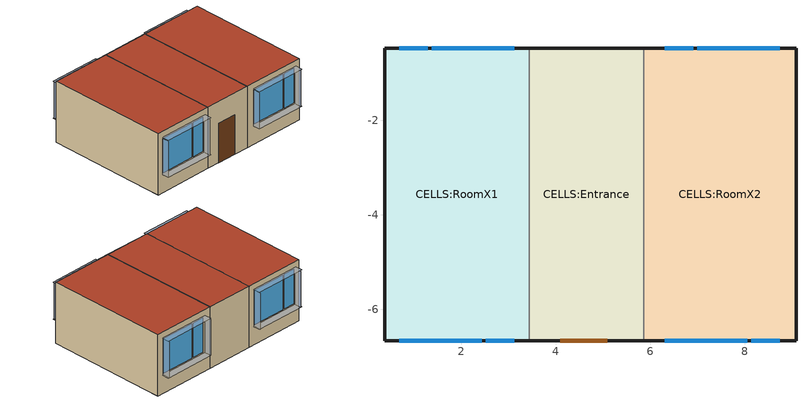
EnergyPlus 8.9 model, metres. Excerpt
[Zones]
CELLS:RoomX1
 floor outside (CELLS_Extarnal_Floor): 3.45,-6.67 0.38,-6.67 0.38,-0.48 3.45,-0.48 z1.4
 wall outside (CELLS_External_Wall_Room2): 3.45,-0.48 0.38,-0.48 0.38,-6.67 3.45,-6.67 z1.4:4.5
 wall to CELLS:Entrance (SLL_Partition_7O3_Gypsum): 3.45,-6.67 3.45,-0.48 z1.4:4.5
 window (1001): 1.3,-0.48 0.69,-0.48 / 3.13,-0.48 1.38,-0.48 / 2.52,-6.67 3.13,-6.67 / 0.69,-6.67 2.44,-6.67 z2.4:4.15
 roof outside (CELLS_Roof): 0.38,-6.67 3.45,-6.67 3.45,-0.48 0.38,-0.48 z4.5
CELLS:Entrance
 floor outside (CELLS_Extarnal_Floor): 5.86,-6.67 3.45,-6.67 3.45,-0.48 5.86,-0.48 z1.4
 wall outside (CELLS_External_Wall_Room2): 5.86,-0.48 3.45,-0.48 / 3.45,-6.67 5.86,-6.67 z1.4:4.5
 wall to CELLS:RoomX2 (SLL_Partition_7O3_Gypsum): 5.86,-6.67 5.86,-0.48 z1.4:4.5
 door (Wooden door): 4.1,-6.67 5.09,-6.67 z1.4:3.4
 roof outside (CELLS_Roof): 3.45,-6.67 5.86,-6.67 5.86,-0.48 3.45,-0.48 z4.5
CELLS:RoomX2
 floor outside (CELLS_Extarnal_Floor): 9.09,-6.67 5.86,-6.67 5.86,-0.48 9.09,-0.48 z1.4
 wall outside (CELLS_External_Wall_Room2): 5.86,-6.67 9.09,-6.67 9.09,-0.48 5.86,-0.48 z1.4:4.5
 window (1001): 6.92,-0.48 6.31,-0.48 / 8.75,-0.48 7,-0.48 / 8.14,-6.67 8.75,-6.67 / 6.31,-6.67 8.06,-6.67 z2.4:4.15
 roof outside (CELLS_Roof): 5.86,-6.67 9.09,-6.67 9.09,-0.48 5.86,-0.48 z4.5
shading: 0.6,-7.05 0.6,-6.67 / 3.17,-7.05 3.17,-6.67 / 6.22,-7.05 6.22,-6.67 / 8.79,-7.05 8.79,-6.67 / 0.65,-0.1 0.65,-0.48 / 3.17,-0.48 3.17,-0.1 / 6.22,-0.48 6.22,-0.1 / 8.79,-0.48 8.79,-0.1 z2.36:4.19; 3.22,-6.67 0.6,-6.67 0.6,-7.05 3.22,-7.05 z4.24; 3.22,-6.67 0.6,-6.67 0.6,-7.05 3.22,-7.05 z2.36; 8.84,-6.67 6.22,-6.67 6.22,-7.05 8.84,-7.05 z4.24; 8.84,-6.67 6.22,-6.67 6.22,-7.05 8.84,-7.05 z2.36; 3.22,-0.1 0.6,-0.1 0.6,-0.48 3.22,-0.48 z4.24; 3.22,-0.1 0.6,-0.1 0.6,-0.48 3.22,-0.48 z2.36; 6.22,-0.48 8.84,-0.48 8.84,-0.1 6.22,-0.1 z4.24; 6.22,-0.48 8.84,-0.48 8.84,-0.1 6.22,-0.1 z2.36
[Site:Location]
Fribourg (O1-O1:31-12)  (01-01:31-12): Latitude=46.25; Longitude=6.13; Time Zone=1; Elevation {m}=416
[Site:GroundTemperature:BuildingSurface]
18, 18, 18, 18, 18, 18, 18, 18, 18, 18, 18, 18
[Site:GroundTemperature:Deep]
14, 14, 14, 14, 14, 14, 14, 14, 14, 14, 14, 14
[Site:GroundTemperature:Shallow]
14, 14, 14, 14, 14, 14, 14, 14, 14, 14, 14, 14
[Site:GroundTemperature:FCfactorMethod]
January FCfactorMethod ground temperature {C}=7.2; Februry FCfactorMethod ground temperature {C}=5.4; March FCfactorMethod ground temperature {C}=4.7; April FCfactorMethod ground temperature {C}=5.4; May FCfactorMethod ground temperature {C}=7.2; June FCfactorMethod ground temperature {C}=9.7; July FCfactorMethod ground temperature {C}=12.2; August FCfactorMethod ground temperature {C}=14; September FCfactorMethod ground temperature {C}=14.7; October FCfactorMethod ground temperature {C}=14; November FCfactorMethod ground temperature {C}=12.2; December FCfactorMethod ground temperature {C}=9.7
[Site:GroundReflectance]
0.2, 0.2, 0.2, 0.2, 0.2, 0.2, 0.2, 0.2, 0.2, 0.2, 0.2, 0.2
[Site:GroundReflectance:SnowModifier]
2, 2
[SizingPeriod:DesignDay] Day of Month=15; Humidity Condition Type=WetBulb; Barometric Pressure {N/M**2}=96426.3; Wind Direction {Degrees N=0, S=180}=0; Rain Indicator=No; Snow on ground indicator=No
Name | Month | Day Type -- used for schedules | Maximum Dry-Bulb Temperature {C} | Daily Dry-Bulb Temperature Range {C} | Wetbulb at Maximum Dry-Bulb{C} | Wind Speed {m/s} | Daylight Savings Time Indicator | Solar Model Indicator | Clearness {0.0 to 1.2} | Max Dry-Bulb {C} | Daily Temp Range {C} | Wet-Bulb at Max {C} | Wind Speed {M/Sec} | Clearness {0.0 to 1.2} - gives no sun (but does include long wave radiant heat exchange with sky)
Summer Design Day in Fribourg (O1-O1:31-12) Jul | 7 | SummerDesignDay | 30.8 | 11.3 | 19.3 | 0 | Yes | ASHRAEClearSky | 0.98
Winter Design Day in Fribourg (O1-O1:31-12) | 1 | WinterDesignDay |  |  |  |  | No |  |  | -6.2 | 0 | -6.2 | 11.2 | 0
[Building]
Building: North Axis=0; Terrain=Suburbs; Loads Convergence Tolerance=.04; Temperature Convergence Tolerance=.4; Solar Distribution=FullExterior; Maximum number of warmup days=25; Minimum number of warmup days=6
[Material:NoMass]
7_RVAL_2: Roughness=Rough; Resistance {m2-K/w}=.21; Thermal Emittance=0.9; Solar Absorptance=0.7; Visible Absorptance=0.7
[Construction]
CELLS_Extarnal_Floor: Woods - hardwood (unspecified) Dry_.O24, Particleboard_.O6, MW Glass Wool (standard board)_.35, Oriented strand board (OSB)_.O25, Cement/plaster/mortar - cement plaster_.O5, Linoleum_.OO3, Plywood (Heavyweight)_.O3
CELLS_Roof: Gravel_.O16, XPS Extruded Polystyrene  - CO2 Blowing_.18, Oriented strand board (OSB)_.O25
SLL_Partition_7O3_Gypsum: Gypsum Plasterboard_.O3, EPS Expanded Polystyrene (Standard)_.O4, Gypsum Plasterboard_.O3
CELLS_External_Wall_Room2: Painted Oak_.O24, 7_RVAL_2, EPS Expanded Polystyrene (Standard)_.18, Plywood (Heavyweight)_.14
Wooden door: Painted Oak_.O35
1001: Simple 1001
2001: 20002, Simple 1001
[WindowMaterial:Blind]
20002: Slat orientation=Horizontal; Slat width (m)=0.025; Slat separation (m)=0.01875; Slat thickness (m)=0.001; Slat angle (deg)=45; Slat conductivity (W/m-K)=0.9; Slat beam solar transmittance=0; Slat beam solar reflectance, front side=0.5; Slat beam solar reflectance, back side=0.5; Slat diffuse solar transmittance=0; Slat diffuse solar reflectance, front side=0.5; Slat diffuse solar reflectance, back side=0.5; Slat beam visible transmittance=0; Slat beam visible reflectance, front side=0.5; Slat beam visible reflectance, back side=0.5; Slat diffuse visible transmittance=0; Slat diffuse visible reflectance, front side=0.5; Slat diffuse visible reflectance, back side=0.5; Slat IR (thermal) hemispherical transmittance=0; Slat IR (thermal) hemispherical reflectance, front side=0.9; Slat IR (thermal) hemispherical reflectance, back side=0.9; Blind-to-glass distance=0.05; Blind top opening multiplier=0.5; Blind bottom opening multiplier=0.5; Blind left-side opening multiplier=0.5; Blind right-side opening multiplier=0.5; Minimum slat angle (deg)=0; Maximum slat angle (deg)=180
[Material] Roughness=Rough; Thermal Emittance=0.9
Name | Thickness {m} | Conductivity {w/m-K} | Density {kg/m3} | Specific Heat {J/kg-K} | Solar Absorptance | Visible Absorptance
Woods - hardwood (unspecified) Dry_.O24 | .024 | 0.17 | 700 | 1880 | 0.6 | 0.6
Particleboard_.O6 | .06 | 0.14 | 600 | 1700 | 0.6 | 0.6
MW Glass Wool (standard board)_.35 | .35 | 0.036 | 20 | 840 | 0.6 | 0.6
Oriented strand board (OSB)_.O25 | .025 | 0.13 | 650 | 1700 | 0.6 | 0.6
Cement/plaster/mortar - cement plaster_.O5 | .05 | 0.72 | 1760 | 840 | 0.6 | 0.6
Linoleum_.OO3 | .003 | 0.17 | 1200 | 1400 | 0.6 | 0.6
Plywood (Heavyweight)_.O3 | .03 | 0.15 | 700 | 1420 | 0.78 | 0.78
Gravel_.O16 | .016 | 0.36 | 1840 | 840 | 0.29 | 0.29
XPS Extruded Polystyrene  - CO2 Blowing_.18 | .18 | 0.034 | 35 | 1400 | 0.6 | 0.6
Gypsum Plasterboard_.O3 | .03 | 0.25 | 900 | 1000 | 0.5 | 0.5
EPS Expanded Polystyrene (Standard)_.O4 | .04 | 0.04 | 15 | 1400 | 0.6 | 0.6
Painted Oak_.O24 | .024 | 0.19 | 700 | 2390 | 0.5 | 0.5
EPS Expanded Polystyrene (Standard)_.18 | .18 | 0.04 | 15 | 1400 | 0.6 | 0.6
Plywood (Heavyweight)_.14 | .14 | 0.15 | 700 | 1420 | 0.78 | 0.78
Painted Oak_.O35 | .035 | 0.19 | 700 | 2390 | 0.5 | 0.5
[WindowMaterial:SimpleGlazingSystem]
Simple 1001: U-value W/m2/K=.6; Solar Heat Gain Coefficient=.5; Visible Transmittance=.75
[WindowProperty:ShadingControl]
1001: Shading type=ExteriorBlind; Name of glazed construction with shading=2001; Shading control type=OnIfHighSolarOnWindow; Schedule=SIA_IndividualOffice_Occ; Setpoint=120; Shading control is scheduled=Yes; Glare control is active=No; Type of slat angle control=FixedSlatAngle; Setpoint 2=0
[Zone] Relative North (to building)=0; Zone Type=1; Zone multiplier=1; Zone inside convection algorithm=TARP; Part Of Total Floor Area=Yes
Name | Zone volume | Floor Area
CELLS:RoomX1 | 58.8243 | 18.9756
CELLS:Entrance | 46.3947 | 14.966
CELLS:RoomX2 | 61.9172 | 19.9733
[PEOPLE] Number of People Calculation Method=People/Area; radiant fraction=.3; User Specified Sensible Fraction=AutoCalculate; CO2 generation rate per unit of activity level (units m3/s-W=3.82e-08; Enable ASHRAE 55 comfort warnings=No; MRT Calculation Type=ZoneAveraged; Work Efficiency SCHEDULE Name (0.0-1.0,real)=Work efficiency; Clothing Insulation Calculation Method=ClothingInsulationSchedule; Air Velocity SCHEDULE Name (units m/s, real)=AirVelocitySchedule
Name | Zone | Number of People SCHEDULE | People per Zone Floor Area | Activity level SCHEDULE Name (units W/person, real) | Clothing Insulation SCHEDULE Name (real)
People CELLS:RoomX1 | CELLS:RoomX1 | SIA_IndividualOffice_Occ | .0714 | Activity Schedule 15272 | Clothing Schedule 15272
People CELLS:Entrance | CELLS:Entrance | SLL_Office_Circulation_Occ | .1 | Activity Schedule 15279 | Clothing Schedule 15279
People CELLS:RoomX2 | CELLS:RoomX2 | SIA_IndividualOffice_Occ | .0714 | Activity Schedule 15286 | Clothing Schedule 15286
[Lights] Design Level calculation method=Watts/Area; Watts per Zone Area {W/m2}=9.1; Return Air Fraction=0; Radiant fraction=.42; Fraction Visible=.18; Fraction Replaceable=1; LightsEndUseKey=General
Name | Zone | Lighting SCHEDULE
CELLS:RoomX1 | CELLS:RoomX1 | SIA_IndividualOffice_Occ
CELLS:Entrance | CELLS:Entrance | SLL_Office_Circulation_Light
CELLS:RoomX2 | CELLS:RoomX2 | SIA_IndividualOffice_Occ
[OtherEquipment] Fuel Type=Electricity; Design Level calculation method=Watts/Area; Latent fraction=0; Radiant fraction=.2; Fraction Lost=0; Carbon Dioxide Generation Rate=0; End-use category=General
Name | Zone | Equipment SCHEDULE | Watts per Zone Area {watts/m2}
CELLS:RoomX1 Equipment gain 1 | CELLS:RoomX1 | SIA_IndividualOffice_Occ | 3
CELLS:Entrance Equipment gain 1 | CELLS:Entrance | SLL_Office_Circulation_Equip | 2
CELLS:RoomX2 Equipment gain 1 | CELLS:RoomX2 | SIA_IndividualOffice_Occ | 3
[Daylighting:Controls] Daylighting Method=SplitFlux; Availability Schedule=On; Lighting Control Type=Continuous; Minimum Input Power Fraction for Continuous or ContinuousOff Dimming Control=.1; Minimum Light Output Fraction for Continuous or ContinuousOff Dimming Control=.1; Number of Stepped Control Steps=1; Probability Lighting will be Reset When Needed in Manual Stepped Control=1; Glare Calculation Azimuth Angle of View Direction Clockwise from Zone y-Axis=0; Maximum Allowable Discomfort Glare Index=22; DElight Gridding Resolution=1; Fraction of Zone Controlled by Reference Point 1=1
Name | Zone | Glare Calculation Daylighting Reference Point | Daylighting Reference Point 1 | Illuminance Setpoint at Reference Point 1 {lux}
CELLS:RoomX1 | CELLS:RoomX1 | CELLS:RoomX1 Ref Point 1 | CELLS:RoomX1 Ref Point 1 | 500
CELLS:Entrance | CELLS:Entrance | CELLS:Entrance Ref Point 1 | CELLS:Entrance Ref Point 1 | 100
CELLS:RoomX2 | CELLS:RoomX2 | CELLS:RoomX2 Ref Point 1 | CELLS:RoomX2 Ref Point 1 | 500
[ZoneInfiltration:DesignFlowRate] Infiltration SCHEDULE=On 24/7; Design Volume Flow Rate calculation method=Flow/zone; Constant Term Coefficient=1; Temperature Term Coefficient=0; Velocity Term Coefficient=0; Velocity Squared Term Coefficient=0
Name | Zone | Design Volume Flow Rate (m3/s)
CELLS:RoomX1 Infiltration | CELLS:RoomX1 | .004902
CELLS:Entrance Infiltration | CELLS:Entrance | .003866
CELLS:RoomX2 Infiltration | CELLS:RoomX2 | .00516
[ZoneVentilation:DesignFlowRate] Design Volume Flow Rate calculation method=Flow/zone; Vent type - no fan energy=NATURAL; Pressure rise (Pa)=0; Total efficiency (0-1)=1; Constant Term Coefficient=1; Temperature Term Coefficient=0; Velocity Term Coefficient=0; Velocity Squared Term Coefficient=0; Minimum indoor temperature (degC)=24; Maximum Indoor Temperature {C}=100; Max temperature difference for operation=0; Minimum outdoor Temperature (degC)=-100; Maximum outdoor Temperature {C}=100; Maximum WindSpeed {m/s}=40
Name | Zone | Natural Ventilation SCHEDULE | Natural ventilation rate (m3/s)
CELLS:RoomX1 Nat Vent | CELLS:RoomX1 | SIA_IndividualOffice_Occ | .0817
CELLS:Entrance Nat Vent | CELLS:Entrance | SLL_Office_Circulation_Occ | .064437
CELLS:RoomX2 Nat Vent | CELLS:RoomX2 | SIA_IndividualOffice_Occ | .085996
[Sizing:Zone] Zone Cooling Design Supply Air Temperature Input Method=SupplyAirTemperature; Zone Cooling Design Supply Air Temperature (C)=12; Zone Cooling Design Supply Air Temperature Difference=0; Zone Heating Design Supply Air Temperature Input Method=SupplyAirTemperature; Zone Heating Design Supply Air Temperature (C)=35; Zone Heating Design Supply Air Temperature Difference=0; Zone Cooling Design Supply Air Humidity Ratio (kgWater/kgDryAir)=.008; Zone Heating Design Supply Air Humidity Ratio (kgWater/kgDryAir)=.016; Zone Heating Sizing Factor=1.25; Zone Cooling Sizing Factor=1.15; Cooling Design Air Flow Method=DesignDay; Cooling Minimum Air Flow Fraction=0; Heating Design Air Flow Method=DesignDay
Name | Design Specification Outdoor Air Object | Design Specification Zone Air Distribution Object
CELLS:RoomX1 | CELLS:RoomX1 | CELLS:RoomX1
CELLS:Entrance | CELLS:Entrance | CELLS:Entrance
CELLS:RoomX2 | CELLS:RoomX2 | CELLS:RoomX2
[DesignSpecification:ZoneAirDistribution] Zone Air Distribution Effectiveness in Cooling Mode (dimensionless)=1; Zone Air Distribution Effectiveness in Heating Mode (dimensionless)=1
CELLS:RoomX1; CELLS:Entrance; CELLS:RoomX2
[DesignSpecification:OutdoorAir] Outdoor Air Method=Flow/Person; Outdoor Air Flow per Person {m3/s}=.01; Outdoor Air Flow per Zone Floor Area {m3/s-m2}=0; Outdoor Air Flow per Zone {m3/s}=0; Outdoor Air Flow Air Changes per Hour=0
Name | Outdoor Air Flow Rate Fraction Schedule
CELLS:RoomX1; CELLS:RoomX2 | SIA_IndividualOffice_Occ
CELLS:Entrance | SLL_Office_Circulation_Occ
[ZoneControl:Thermostat]
CELLS:RoomX1 Thermostat: CELLS:RoomX1, Zone Control Type Sched, ThermostatSetpoint:DualSetpoint, Dual Setpoint - Zone CELLS:RoomX1
CELLS:Entrance Thermostat: CELLS:Entrance, Zone Control Type Sched, ThermostatSetpoint:DualSetpoint, Dual Setpoint - Zone CELLS:Entrance
CELLS:RoomX2 Thermostat: CELLS:RoomX2, Zone Control Type Sched, ThermostatSetpoint:DualSetpoint, Dual Setpoint - Zone CELLS:RoomX2
[ThermostatSetpoint:DualSetpoint]
Dual Setpoint - Zone CELLS:RoomX1: CELLS:RoomX1 Heating Setpoint Schedule, CELLS:RoomX1 Cooling SP Sch
Dual Setpoint - Zone CELLS:Entrance: CELLS:Entrance Heating Setpoint Schedule, CELLS:Entrance Cooling SP Sch
Dual Setpoint - Zone CELLS:RoomX2: CELLS:RoomX2 Heating Setpoint Schedule, CELLS:RoomX2 Cooling SP Sch
[Zone equipment]
CELLS:RoomX1: CELLS:RoomX1 Ideal Loads Air
CELLS:Entrance: CELLS:Entrance Ideal Loads Air
CELLS:RoomX2: CELLS:RoomX2 Ideal Loads Air
[ZoneHVAC:IdealLoadsAirSystem] Maximum Heating Supply Air Temperature {C}=35; Minimum Cooling Supply Air Temperature {C}=12; Maximum Heating Supply Air Humidity Ratio {kg-H2O/kg-air}=.016; Minimum Cooling Supply Air Humidity Ratio {kg-H2O/kg-air}=.008; Heating Limit=LimitCapacity; Maximum Heating Air Flow Rate {m3/s}=Autosize; Maximum Sensible Heating Capacity=Autosize; Cooling Limit=LimitFlowRateAndCapacity; Maximum Cooling Air Flow Rate {m3/s}=Autosize; Maximum Total Cooling Capacity=Autosize; Dehumidification Control Type=None; Humidification Control Type=None; Outdoor Air Economizer Type=NoEconomizer; Heat Recovery Type=Sensible; Sensible Heat Recovery Effectiveness=.7; Latent Heat Recovery Effectiveness=.65
Name | Heating Availability Schedule | Cooling availability schedule | Design Specification Outdoor Air Object
CELLS:RoomX1 Ideal Loads Air | CELLS:RoomX1 Heating Availability Sch | CELLS:RoomX1 Cooling Availability Sch | CELLS:RoomX1
CELLS:Entrance Ideal Loads Air | CELLS:Entrance Heating Availability Sch | CELLS:Entrance Cooling Availability Sch | CELLS:Entrance
CELLS:RoomX2 Ideal Loads Air | CELLS:RoomX2 Heating Availability Sch | CELLS:RoomX2 Cooling Availability Sch | CELLS:RoomX2
[Schedule:Compact]
On; On 24/7: Any Number, Through: 12/31, For: AllDays, Until: 24:00, 1
Work efficiency: Any Number, Through: 12/31, For: AllDays, Until: 24:00, 0
AirVelocitySchedule: Any Number, Through: 12/31, For: AllDays, Until: 24:00, .137
SLL_Office_Circulation_Equip: Fraction, Through: 31 Dec, For: Weekdays SummerDesignDay, Until: 07:00, 0.05394, Until: 20:00, 1, Until: 24:00, 0.05394, For: Weekends, Until: 24:00, 0.05394, For: Holidays, Until: 24:00, 0.05394, For: WinterDesignDay AllOtherDays, Until: 24:00, 0
SLL_Office_Circulation_Light: Fraction, Through: 31 Dec, For: Weekdays SummerDesignDay, Until: 07:00, 0, Until: 19:00, 1, Until: 24:00, 0, For: Weekends, Until: 24:00, 0, For: Holidays, Until: 24:00, 0, For: WinterDesignDay AllOtherDays, Until: 24:00, 0
SLL_Office_Circulation_Occ: Fraction, Through: 31 Dec, For: Weekdays SummerDesignDay, Until: 07:00, 0, Until: 08:00, 0.25, Until: 09:00, 0.5, Until: 12:00, 1, Until: 14:00, 0.75, Until: 17:00, 1, Until: 18:00, 0.5, Until: 19:00, 0.25, Until: 24:00, 0, For: Weekends, Until: 24:00, 0, For: Holidays, Until: 24:00, 0, For: WinterDesignDay AllOtherDays, Until: 24:00, 0
Activity Schedule 15272; Activity Schedule 15286: Any Number, Through: 12/31, For: AllDays, Until: 24:00, 105.3
Clothing Schedule 15272; Clothing Schedule 15279; Clothing Schedule 15286: Any Number, Through: 4/1, For: AllDays, Until: 24:00, 1, Through: 9/30, For: AllDays, Until: 24:00, .5, Through: 12/31, For: AllDays, Until: 24:00, 1
Activity Schedule 15279: Any Number, Through: 12/31, For: AllDays, Until: 24:00, 126
CELLS:Entrance Heating Setpoint Schedule: Temperature, Through: 31 Dec, For: Weekdays SummerDesignDay, Until: 05:00, 12, Until: 19:00, 20, Until: 24:00, 12, For: WinterDesignDay, Until: 24:00, 20, For: Weekends, Until: 24:00, 12, For: Holidays, Until: 24:00, 12, For: AllOtherDays, Until: 24:00, -50
CELLS:Entrance Heating Availability Sch: Temperature, Through: 31 Dec, For: Weekdays SummerDesignDay, Until: 05:00, 1, Until: 19:00, 1, Until: 24:00, 1, For: WinterDesignDay, Until: 24:00, 1, For: Weekends, Until: 24:00, 1, For: Holidays, Until: 24:00, 1, For: AllOtherDays, Until: 24:00, 0
CELLS:Entrance Cooling SP Sch: Temperature, Through: 31 Dec, For: Weekdays SummerDesignDay, Until: 05:00, 100, Until: 19:00, 26, Until: 24:00, 100, For: Weekends, Until: 24:00, 100, For: Holidays, Until: 24:00, 100, For: WinterDesignDay AllOtherDays, Until: 24:00, 100
CELLS:Entrance Cooling Availability Sch: Temperature, Through: 31 Dec, For: Weekdays SummerDesignDay, Until: 05:00, 0, Until: 19:00, 1, Until: 24:00, 0, For: Weekends, Until: 24:00, 0, For: Holidays, Until: 24:00, 0, For: WinterDesignDay AllOtherDays, Until: 24:00, 0
[Schedule:Day:Hourly]
Summer Control Type Day Sch; Winter Control Type Day Sch: Control Type, 4, 4, 4, 4, 4, 4, 4, 4, 4, 4, 4, 4, 4, 4, 4, 4, 4, 4, 4, 4, 4, 4, 4, 4
[Schedule:Week:Daily]
Summer Control Type Week Sch: Summer Control Type Day Sch, Summer Control Type Day Sch, Summer Control Type Day Sch, Summer Control Type Day Sch, Summer Control Type Day Sch, Summer Control Type Day Sch, Summer Control Type Day Sch, Summer Control Type Day Sch, Summer Control Type Day Sch, Summer Control Type Day Sch, Summer Control Type Day Sch, Summer Control Type Day Sch
Winter Control Type Week Sch: Winter Control Type Day Sch, Winter Control Type Day Sch, Winter Control Type Day Sch, Winter Control Type Day Sch, Winter Control Type Day Sch, Winter Control Type Day Sch, Winter Control Type Day Sch, Winter Control Type Day Sch, Winter Control Type Day Sch, Winter Control Type Day Sch, Winter Control Type Day Sch, Winter Control Type Day Sch
SIA_IndividualOffice_Occ_Jan; SIA_IndividualOffice_Occ_Feb; SIA_IndividualOffice_Occ_Mar; SIA_IndividualOffice_Occ_Apr; SIA_IndividualOffice_Occ_May; SIA_IndividualOffice_Occ_Jun; SIA_IndividualOffice_Occ_Jul; SIA_IndividualOffice_Occ_Aug; SIA_IndividualOffice_Occ_Sep; SIA_IndividualOffice_Occ_Oct; SIA_IndividualOffice_Occ_Nov; SIA_IndividualOffice_Occ_Dec: 11, 10003, 10003, 10003, 10003, 10003, 11, 11, 10003, 11, 10003, 10003
CELLS:RoomX1 Heating Setpoint Schedule_Jan; CELLS:RoomX1 Heating Setpoint Schedule_Feb; CELLS:RoomX1 Heating Setpoint Schedule_Mar; CELLS:RoomX1 Heating Setpoint Schedule_Apr; CELLS:RoomX1 Heating Setpoint Schedule_May; CELLS:RoomX1 Heating Setpoint Schedule_Jun; CELLS:RoomX1 Heating Setpoint Schedule_Jul; CELLS:RoomX1 Heating Setpoint Schedule_Aug; CELLS:RoomX1 Heating Setpoint Schedule_Sep; CELLS:RoomX1 Heating Setpoint Schedule_Oct; CELLS:RoomX1 Heating Setpoint Schedule_Nov; CELLS:RoomX1 Heating Setpoint Schedule_Dec; CELLS:RoomX2 Heating Setpoint Schedule_Jan; CELLS:RoomX2 Heating Setpoint Schedule_Feb; CELLS:RoomX2 Heating Setpoint Schedule_Mar; CELLS:RoomX2 Heating Setpoint Schedule_Apr; CELLS:RoomX2 Heating Setpoint Schedule_May; CELLS:RoomX2 Heating Setpoint Schedule_Jun; CELLS:RoomX2 Heating Setpoint Schedule_Jul; CELLS:RoomX2 Heating Setpoint Schedule_Aug; CELLS:RoomX2 Heating Setpoint Schedule_Sep; CELLS:RoomX2 Heating Setpoint Schedule_Oct; CELLS:RoomX2 Heating Setpoint Schedule_Nov; CELLS:RoomX2 Heating Setpoint Schedule_Dec: 11_-50_12_21, 10003_-50_12_21, 10003_-50_12_21, 10003_-50_12_21, 10003_-50_12_21, 10003_-50_12_21, 11_-50_12_21, 11_-50_12_21, 10003_-50_12_21, 11_-50_12_21, 10003_-50_12_21, 10003_-50_12_21
CELLS:RoomX1 Heating Availability Sch_Jan; CELLS:RoomX1 Heating Availability Sch_Feb; CELLS:RoomX1 Heating Availability Sch_Mar; CELLS:RoomX1 Heating Availability Sch_Apr; CELLS:RoomX1 Heating Availability Sch_May; CELLS:RoomX1 Heating Availability Sch_Jun; CELLS:RoomX1 Heating Availability Sch_Jul; CELLS:RoomX1 Heating Availability Sch_Aug; CELLS:RoomX1 Heating Availability Sch_Sep; CELLS:RoomX1 Heating Availability Sch_Oct; CELLS:RoomX1 Heating Availability Sch_Nov; CELLS:RoomX1 Heating Availability Sch_Dec; CELLS:RoomX1 Cooling Availability Sch_Jan; CELLS:RoomX1 Cooling Availability Sch_Feb; CELLS:RoomX1 Cooling Availability Sch_Mar; CELLS:RoomX1 Cooling Availability Sch_Apr; CELLS:RoomX1 Cooling Availability Sch_May; CELLS:RoomX1 Cooling Availability Sch_Jun; CELLS:RoomX1 Cooling Availability Sch_Jul; CELLS:RoomX1 Cooling Availability Sch_Aug; CELLS:RoomX1 Cooling Availability Sch_Sep; CELLS:RoomX1 Cooling Availability Sch_Oct; CELLS:RoomX1 Cooling Availability Sch_Nov; CELLS:RoomX1 Cooling Availability Sch_Dec; CELLS:RoomX2 Heating Availability Sch_Jan; CELLS:RoomX2 Heating Availability Sch_Feb; CELLS:RoomX2 Heating Availability Sch_Mar; CELLS:RoomX2 Heating Availability Sch_Apr; CELLS:RoomX2 Heating Availability Sch_May; CELLS:RoomX2 Heating Availability Sch_Jun; CELLS:RoomX2 Heating Availability Sch_Jul; CELLS:RoomX2 Heating Availability Sch_Aug; CELLS:RoomX2 Heating Availability Sch_Sep; CELLS:RoomX2 Heating Availability Sch_Oct; CELLS:RoomX2 Heating Availability Sch_Nov; CELLS:RoomX2 Heating Availability Sch_Dec; CELLS:RoomX2 Cooling Availability Sch_Jan; CELLS:RoomX2 Cooling Availability Sch_Feb; CELLS:RoomX2 Cooling Availability Sch_Mar; CELLS:RoomX2 Cooling Availability Sch_Apr; CELLS:RoomX2 Cooling Availability Sch_May; CELLS:RoomX2 Cooling Availability Sch_Jun; CELLS:RoomX2 Cooling Availability Sch_Jul; CELLS:RoomX2 Cooling Availability Sch_Aug; CELLS:RoomX2 Cooling Availability Sch_Sep; CELLS:RoomX2 Cooling Availability Sch_Oct; CELLS:RoomX2 Cooling Availability Sch_Nov; CELLS:RoomX2 Cooling Availability Sch_Dec: 11_0_1_1, 10003_0_1_1, 10003_0_1_1, 10003_0_1_1, 10003_0_1_1, 10003_0_1_1, 11_0_1_1, 11_0_1_1, 10003_0_1_1, 11_0_1_1, 10003_0_1_1, 10003_0_1_1
CELLS:RoomX1 Cooling SP Sch_Jan; CELLS:RoomX1 Cooling SP Sch_Feb; CELLS:RoomX1 Cooling SP Sch_Mar; CELLS:RoomX1 Cooling SP Sch_Apr; CELLS:RoomX1 Cooling SP Sch_May; CELLS:RoomX1 Cooling SP Sch_Jun; CELLS:RoomX1 Cooling SP Sch_Jul; CELLS:RoomX1 Cooling SP Sch_Aug; CELLS:RoomX1 Cooling SP Sch_Sep; CELLS:RoomX1 Cooling SP Sch_Oct; CELLS:RoomX1 Cooling SP Sch_Nov; CELLS:RoomX1 Cooling SP Sch_Dec; CELLS:RoomX2 Cooling SP Sch_Jan; CELLS:RoomX2 Cooling SP Sch_Feb; CELLS:RoomX2 Cooling SP Sch_Mar; CELLS:RoomX2 Cooling SP Sch_Apr; CELLS:RoomX2 Cooling SP Sch_May; CELLS:RoomX2 Cooling SP Sch_Jun; CELLS:RoomX2 Cooling SP Sch_Jul; CELLS:RoomX2 Cooling SP Sch_Aug; CELLS:RoomX2 Cooling SP Sch_Sep; CELLS:RoomX2 Cooling SP Sch_Oct; CELLS:RoomX2 Cooling SP Sch_Nov; CELLS:RoomX2 Cooling SP Sch_Dec: 11_100_28_26, 10003_100_28_26, 10003_100_28_26, 10003_100_28_26, 10003_100_28_26, 10003_100_28_26, 11_100_28_26, 11_100_28_26, 10003_100_28_26, 11_100_28_26, 10003_100_28_26, 10003_100_28_26
[Schedule:Day:Interval]
11_-50_12_21: Any number, No, 24:00, -50
11_0_1_1: Any number, No, 24:00, 0
11_100_28_26: Any number, No, 24:00, 100
[Schedule:Day:List]
10003_-50_12_21: Any number, No, 60, -50, -50, -50, -50, -50, -50, -50, 12, 21, 21, 21, 21, 12, 21, 21, 21, 21, 12, -50, -50, -50, -50, -50, -50
10003_0_1_1: Any number, No, 60, 0, 0, 0, 0, 0, 0, 0, 1, 1, 1, 1, 1, 1, 1, 1, 1, 1, 1, 0, 0, 0, 0, 0, 0
10003_100_28_26: Any number, No, 60, 100, 100, 100, 100, 100, 100, 100, 28, 26, 26, 26, 26, 28, 26, 26, 26, 26, 28, 100, 100, 100, 100, 100, 100
[Schedule:Year]
SIA_IndividualOffice_Occ: Any number, SIA_IndividualOffice_Occ_Jan, 1, 1, 1, 31, SIA_IndividualOffice_Occ_Feb, 2, 1, 2, 28, SIA_IndividualOffice_Occ_Mar, 3, 1, 3, 31, SIA_IndividualOffice_Occ_Apr, 4, 1, 4, 30, SIA_IndividualOffice_Occ_May, 5, 1, 5, 31, SIA_IndividualOffice_Occ_Jun, 6, 1, 6, 30, SIA_IndividualOffice_Occ_Jul, 7, 1, 7, 31, SIA_IndividualOffice_Occ_Aug, 8, 1, 8, 31, SIA_IndividualOffice_Occ_Sep, 9, 1, 9, 30, SIA_IndividualOffice_Occ_Oct, 10, 1, 10, 31, SIA_IndividualOffice_Occ_Nov, 11, 1, 11, 30, SIA_IndividualOffice_Occ_Dec, 12, 1, 12, 31
Zone Control Type Sched: Control Type, Winter Control Type Week Sch, 1, 1, 3, 31, Summer Control Type Week Sch, 4, 1, 9, 30, Winter Control Type Week Sch, 10, 1, 12, 31
CELLS:RoomX1 Heating Setpoint Schedule: Any number, CELLS:RoomX1 Heating Setpoint Schedule_Jan, 1, 1, 1, 31, CELLS:RoomX1 Heating Setpoint Schedule_Feb, 2, 1, 2, 28, CELLS:RoomX1 Heating Setpoint Schedule_Mar, 3, 1, 3, 31, CELLS:RoomX1 Heating Setpoint Schedule_Apr, 4, 1, 4, 30, CELLS:RoomX1 Heating Setpoint Schedule_May, 5, 1, 5, 31, CELLS:RoomX1 Heating Setpoint Schedule_Jun, 6, 1, 6, 30, CELLS:RoomX1 Heating Setpoint Schedule_Jul, 7, 1, 7, 31, CELLS:RoomX1 Heating Setpoint Schedule_Aug, 8, 1, 8, 31, CELLS:RoomX1 Heating Setpoint Schedule_Sep, 9, 1, 9, 30, CELLS:RoomX1 Heating Setpoint Schedule_Oct, 10, 1, 10, 31, CELLS:RoomX1 Heating Setpoint Schedule_Nov, 11, 1, 11, 30, CELLS:RoomX1 Heating Setpoint Schedule_Dec, 12, 1, 12, 31
CELLS:RoomX1 Heating Availability Sch: Any number, CELLS:RoomX1 Heating Availability Sch_Jan, 1, 1, 1, 31, CELLS:RoomX1 Heating Availability Sch_Feb, 2, 1, 2, 28, CELLS:RoomX1 Heating Availability Sch_Mar, 3, 1, 3, 31, CELLS:RoomX1 Heating Availability Sch_Apr, 4, 1, 4, 30, CELLS:RoomX1 Heating Availability Sch_May, 5, 1, 5, 31, CELLS:RoomX1 Heating Availability Sch_Jun, 6, 1, 6, 30, CELLS:RoomX1 Heating Availability Sch_Jul, 7, 1, 7, 31, CELLS:RoomX1 Heating Availability Sch_Aug, 8, 1, 8, 31, CELLS:RoomX1 Heating Availability Sch_Sep, 9, 1, 9, 30, CELLS:RoomX1 Heating Availability Sch_Oct, 10, 1, 10, 31, CELLS:RoomX1 Heating Availability Sch_Nov, 11, 1, 11, 30, CELLS:RoomX1 Heating Availability Sch_Dec, 12, 1, 12, 31
CELLS:RoomX1 Cooling SP Sch: Any number, CELLS:RoomX1 Cooling SP Sch_Jan, 1, 1, 1, 31, CELLS:RoomX1 Cooling SP Sch_Feb, 2, 1, 2, 28, CELLS:RoomX1 Cooling SP Sch_Mar, 3, 1, 3, 31, CELLS:RoomX1 Cooling SP Sch_Apr, 4, 1, 4, 30, CELLS:RoomX1 Cooling SP Sch_May, 5, 1, 5, 31, CELLS:RoomX1 Cooling SP Sch_Jun, 6, 1, 6, 30, CELLS:RoomX1 Cooling SP Sch_Jul, 7, 1, 7, 31, CELLS:RoomX1 Cooling SP Sch_Aug, 8, 1, 8, 31, CELLS:RoomX1 Cooling SP Sch_Sep, 9, 1, 9, 30, CELLS:RoomX1 Cooling SP Sch_Oct, 10, 1, 10, 31, CELLS:RoomX1 Cooling SP Sch_Nov, 11, 1, 11, 30, CELLS:RoomX1 Cooling SP Sch_Dec, 12, 1, 12, 31
CELLS:RoomX1 Cooling Availability Sch: Any number, CELLS:RoomX1 Cooling Availability Sch_Jan, 1, 1, 1, 31, CELLS:RoomX1 Cooling Availability Sch_Feb, 2, 1, 2, 28, CELLS:RoomX1 Cooling Availability Sch_Mar, 3, 1, 3, 31, CELLS:RoomX1 Cooling Availability Sch_Apr, 4, 1, 4, 30, CELLS:RoomX1 Cooling Availability Sch_May, 5, 1, 5, 31, CELLS:RoomX1 Cooling Availability Sch_Jun, 6, 1, 6, 30, CELLS:RoomX1 Cooling Availability Sch_Jul, 7, 1, 7, 31, CELLS:RoomX1 Cooling Availability Sch_Aug, 8, 1, 8, 31, CELLS:RoomX1 Cooling Availability Sch_Sep, 9, 1, 9, 30, CELLS:RoomX1 Cooling Availability Sch_Oct, 10, 1, 10, 31, CELLS:RoomX1 Cooling Availability Sch_Nov, 11, 1, 11, 30, CELLS:RoomX1 Cooling Availability Sch_Dec, 12, 1, 12, 31
CELLS:RoomX2 Heating Setpoint Schedule: Any number, CELLS:RoomX2 Heating Setpoint Schedule_Jan, 1, 1, 1, 31, CELLS:RoomX2 Heating Setpoint Schedule_Feb, 2, 1, 2, 28, CELLS:RoomX2 Heating Setpoint Schedule_Mar, 3, 1, 3, 31, CELLS:RoomX2 Heating Setpoint Schedule_Apr, 4, 1, 4, 30, CELLS:RoomX2 Heating Setpoint Schedule_May, 5, 1, 5, 31, CELLS:RoomX2 Heating Setpoint Schedule_Jun, 6, 1, 6, 30, CELLS:RoomX2 Heating Setpoint Schedule_Jul, 7, 1, 7, 31, CELLS:RoomX2 Heating Setpoint Schedule_Aug, 8, 1, 8, 31, CELLS:RoomX2 Heating Setpoint Schedule_Sep, 9, 1, 9, 30, CELLS:RoomX2 Heating Setpoint Schedule_Oct, 10, 1, 10, 31, CELLS:RoomX2 Heating Setpoint Schedule_Nov, 11, 1, 11, 30, CELLS:RoomX2 Heating Setpoint Schedule_Dec, 12, 1, 12, 31
CELLS:RoomX2 Heating Availability Sch: Any number, CELLS:RoomX2 Heating Availability Sch_Jan, 1, 1, 1, 31, CELLS:RoomX2 Heating Availability Sch_Feb, 2, 1, 2, 28, CELLS:RoomX2 Heating Availability Sch_Mar, 3, 1, 3, 31, CELLS:RoomX2 Heating Availability Sch_Apr, 4, 1, 4, 30, CELLS:RoomX2 Heating Availability Sch_May, 5, 1, 5, 31, CELLS:RoomX2 Heating Availability Sch_Jun, 6, 1, 6, 30, CELLS:RoomX2 Heating Availability Sch_Jul, 7, 1, 7, 31, CELLS:RoomX2 Heating Availability Sch_Aug, 8, 1, 8, 31, CELLS:RoomX2 Heating Availability Sch_Sep, 9, 1, 9, 30, CELLS:RoomX2 Heating Availability Sch_Oct, 10, 1, 10, 31, CELLS:RoomX2 Heating Availability Sch_Nov, 11, 1, 11, 30, CELLS:RoomX2 Heating Availability Sch_Dec, 12, 1, 12, 31
CELLS:RoomX2 Cooling SP Sch: Any number, CELLS:RoomX2 Cooling SP Sch_Jan, 1, 1, 1, 31, CELLS:RoomX2 Cooling SP Sch_Feb, 2, 1, 2, 28, CELLS:RoomX2 Cooling SP Sch_Mar, 3, 1, 3, 31, CELLS:RoomX2 Cooling SP Sch_Apr, 4, 1, 4, 30, CELLS:RoomX2 Cooling SP Sch_May, 5, 1, 5, 31, CELLS:RoomX2 Cooling SP Sch_Jun, 6, 1, 6, 30, CELLS:RoomX2 Cooling SP Sch_Jul, 7, 1, 7, 31, CELLS:RoomX2 Cooling SP Sch_Aug, 8, 1, 8, 31, CELLS:RoomX2 Cooling SP Sch_Sep, 9, 1, 9, 30, CELLS:RoomX2 Cooling SP Sch_Oct, 10, 1, 10, 31, CELLS:RoomX2 Cooling SP Sch_Nov, 11, 1, 11, 30, CELLS:RoomX2 Cooling SP Sch_Dec, 12, 1, 12, 31
CELLS:RoomX2 Cooling Availability Sch: Any number, CELLS:RoomX2 Cooling Availability Sch_Jan, 1, 1, 1, 31, CELLS:RoomX2 Cooling Availability Sch_Feb, 2, 1, 2, 28, CELLS:RoomX2 Cooling Availability Sch_Mar, 3, 1, 3, 31, CELLS:RoomX2 Cooling Availability Sch_Apr, 4, 1, 4, 30, CELLS:RoomX2 Cooling Availability Sch_May, 5, 1, 5, 31, CELLS:RoomX2 Cooling Availability Sch_Jun, 6, 1, 6, 30, CELLS:RoomX2 Cooling Availability Sch_Jul, 7, 1, 7, 31, CELLS:RoomX2 Cooling Availability Sch_Aug, 8, 1, 8, 31, CELLS:RoomX2 Cooling Availability Sch_Sep, 9, 1, 9, 30, CELLS:RoomX2 Cooling Availability Sch_Oct, 10, 1, 10, 31, CELLS:RoomX2 Cooling Availability Sch_Nov, 11, 1, 11, 30, CELLS:RoomX2 Cooling Availability Sch_Dec, 12, 1, 12, 31
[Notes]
Hourly weather file: C:\ProgramData\DesignBuilder\Weather Data\-_FRIBOURG_MN7.epw
